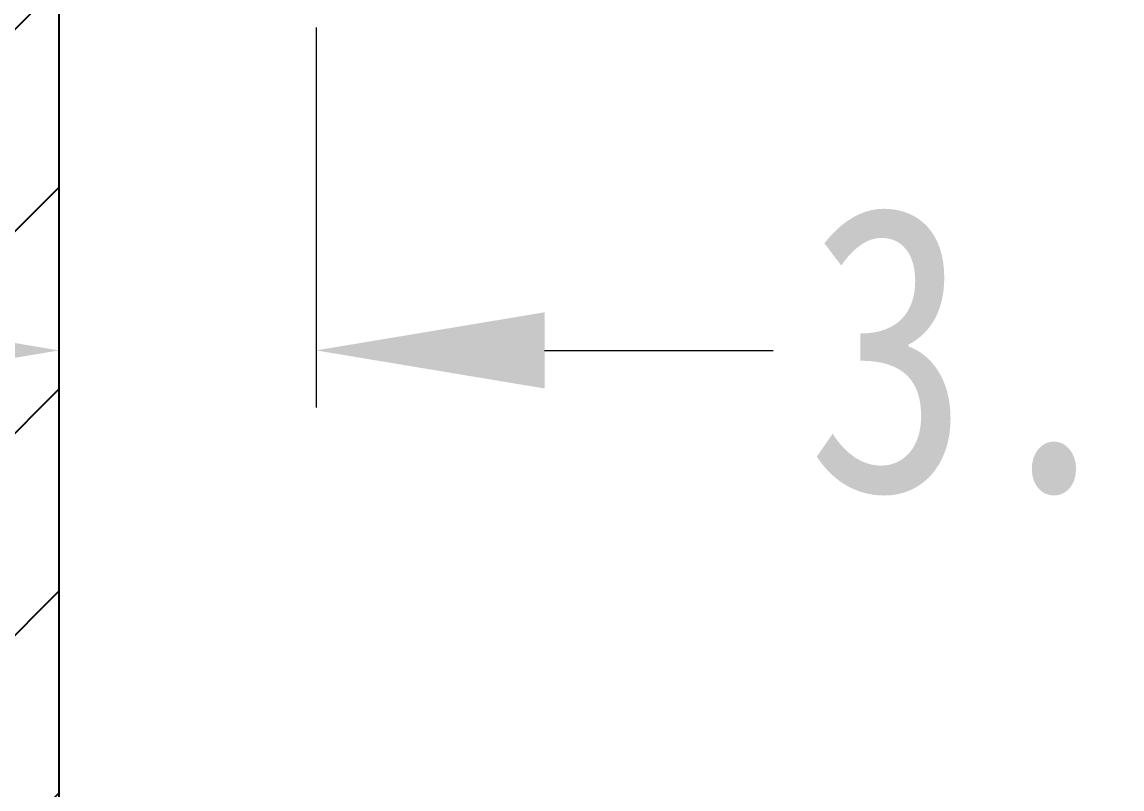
# Model space of a CAD drawing. Header units: millimetres. Extents: x -25 to 785, y -3301 to -3016.
# Drawn here: x 595.79 to 611.2, y -3166.18 to -3155.43 of the extents above; entities that cross this region are included whole.
import ezdxf

# ---------------------------------------------------------------- set-up
doc = ezdxf.new("R2010")
doc.units = ezdxf.units.MM
doc.layers.add('dim', color=3, linetype='Continuous', lineweight=9)
doc.styles.add('FFS', font='SIMFANG.TTF', dxfattribs={"width": 0.85})
doc.dimstyles.new('YanXiu', dxfattribs={"dimtxt": 2.5, "dimasz": 2.2, "dimexe": 1, "dimexo": 0.6, "dimgap": 0.66, "dimtad": 0, "dimzin": 1, "dimdsep": 46, "dimtxsty": 'FFS', "dimcen": 0, "dimclrd": 256, "dimclre": 131, "dimclrt": 42, "dimazin": 0, "dimtfac": 1, "dimtofl": 0, "dimtmove": 0, "dimatfit": 3, "dimfxl": 0, "dimlwd": 5, "dimlwe": 5, "dimarcsym": 0})

# ---------------------------------------------------------------- blocks, each defined once
blk = doc.blocks.new('*D38')
at = {"layer": 'Defpoints', "color": 0}
for p in [(18.433, 146.13), (14.836, 145.646), (18.433, 140.81)]:
    blk.add_point(p, dxfattribs=at)
at = {"layer": 'dim', "color": 131, "lineweight": 5}
for p, q in [((18.433, 145.331), (18.433, 140.011)), ((14.836, 144.846), (14.836, 140.011))]:
    blk.add_line(p, q, dxfattribs=at)
at = {"layer": 'dim', "lineweight": 5}
for p, q in [((11.636, 140.81), (8.436, 140.81)), ((21.633, 140.81), (24.833, 140.81))]:
    blk.add_line(p, q, dxfattribs=at)
at = {"layer": 'dim'}
for points in [[(11.636, 141.344), (11.636, 140.277), (14.836, 140.81)], [(21.633, 141.344), (21.633, 140.277), (18.433, 140.81)]]:
    blk.add_solid(points, dxfattribs=at)
at = {"layer": 'dim', "color": 42, "insert": (29.924, 140.81), "char_height": 4, "attachment_point": 5, "style": 'FFS'}
blk.add_mtext('3.60', dxfattribs=at)
blk = doc.blocks.new('u96')
h = blk.add_hatch()
h.set_pattern_fill('A', color=5, scale=2, angle=45, style=0, pattern_type=0)
h.set_pattern_definition([(45, (-955.922, -269.3517), (-1.4142136, 1.4142136), [])])
edge = h.paths.add_edge_path()
edge.add_line((0.136, 107.916), (0.136, 109.42))
edge.add_line((0.136, 109.42), (1.636, 109.446))
edge.add_line((1.636, 109.446), (1.636, 110.498))
edge.add_line((9.766, 110.924), (1.636, 110.498))
edge.add_spline(control_points=[(12.136, 113.421), (12.136, 112.016), (11.169, 110.998), (9.766, 110.924)], knot_values=[0, 0, 0, 0, 1, 1, 1, 1], weights=[1, 0.816916, 0.816916, 1], degree=3, periodic=0)
edge.add_line((12.136, 113.421), (12.136, 254.411))
edge.add_spline(control_points=[(12.136, 254.411), (12.136, 255.268), (11.73, 256.022), (11.016, 256.496)], knot_values=[0, 0, 0, 0, 1, 1, 1, 1], weights=[1, 0.92066, 0.92066, 1], degree=3, periodic=0)
edge.add_spline(control_points=[(11.016, 256.496), (10.856, 256.601), (10.673, 256.658), (10.481, 256.662)], knot_values=[0, 0, 0, 0, 1, 1, 1, 1], weights=[1, 0.973328, 0.973328, 1], degree=3, periodic=0)
edge.add_line((7.636, 256.711), (10.481, 256.662))
edge.add_line((7.636, 256.711), (7.636, 257.616))
edge.add_line((8.636, 257.616), (7.636, 257.616))
edge.add_line((8.636, 257.616), (8.636, 258.916))
edge.add_line((8.636, 258.916), (7.636, 258.916))
edge.add_line((7.636, 258.916), (7.636, 259.646))
edge.add_line((8.137, 259.846), (7.636, 259.646))
edge.add_line((9.636, 259.833), (8.137, 259.846))
edge.add_spline(control_points=[(9.636, 259.833), (9.7, 259.581), (9.896, 259.411), (10.155, 259.384)], knot_values=[0, 0, 0, 0, 1, 1, 1, 1], weights=[1, 0.880203, 0.880203, 1], degree=3, periodic=0)
edge.add_spline(control_points=[(14.636, 254.411), (14.636, 257.104), (12.833, 259.105), (10.155, 259.384)], knot_values=[0, 0, 0, 0, 1, 1, 1, 1], weights=[1, 0.828608, 0.828608, 1], degree=3, periodic=0)
edge.add_line((14.636, 245.416), (14.636, 254.411))
edge.add_line((14.136, 245.407), (14.636, 245.416))
edge.add_line((14.136, 244.416), (14.136, 245.407))
edge.add_line((14.836, 244.404), (14.136, 244.416))
edge.add_line((14.836, 208.916), (14.836, 244.404))
edge.add_line((14.836, 208.916), (14.336, 208.913))
edge.add_line((14.336, 158.919), (14.336, 208.913))
edge.add_line((14.836, 158.916), (14.336, 158.919))
edge.add_line((14.836, 123.428), (14.836, 158.916))
edge.add_line((14.836, 123.428), (14.136, 123.416))
edge.add_line((14.136, 122.425), (14.136, 123.416))
edge.add_line((14.136, 122.425), (14.636, 122.416))
edge.add_line((14.636, 113.421), (14.636, 122.416))
edge.add_spline(control_points=[(14.636, 113.421), (14.636, 110.612), (12.702, 108.575), (9.897, 108.428)], knot_values=[0, 0, 0, 0, 1, 1, 1, 1], weights=[1, 0.816916, 0.816916, 1], degree=3, periodic=0)
edge.add_line((9.897, 108.428), (0.136, 107.916))
at = {"color": 7}
for q in [(14.836, 244.404), (14.836, 158.916)]:
    blk.add_line((14.836, 123.428), q, dxfattribs=at)
at = {"layer": 'dim'}
dim = blk.add_linear_dim(base=(18.433, 140.81), p1=(14.836, 145.646), p2=(18.433, 146.13), dimstyle='YanXiu', override={"dimtxt": 4, "dimasz": 3.2, "dimexe": 0.7996, "dimexo": 0.7996, "dimgap": 0.7996}, dxfattribs=at)
dim.commit()
dim.dimension.update_dxf_attribs({"geometry": '*D38', "text_midpoint": (29.924, 140.81)})

msp = doc.modelspace()

# ---------------------------------------------------------------- block references
msp.add_blockref('u96', (581.478, -3300.845))

doc.saveas('drawing.dxf')
